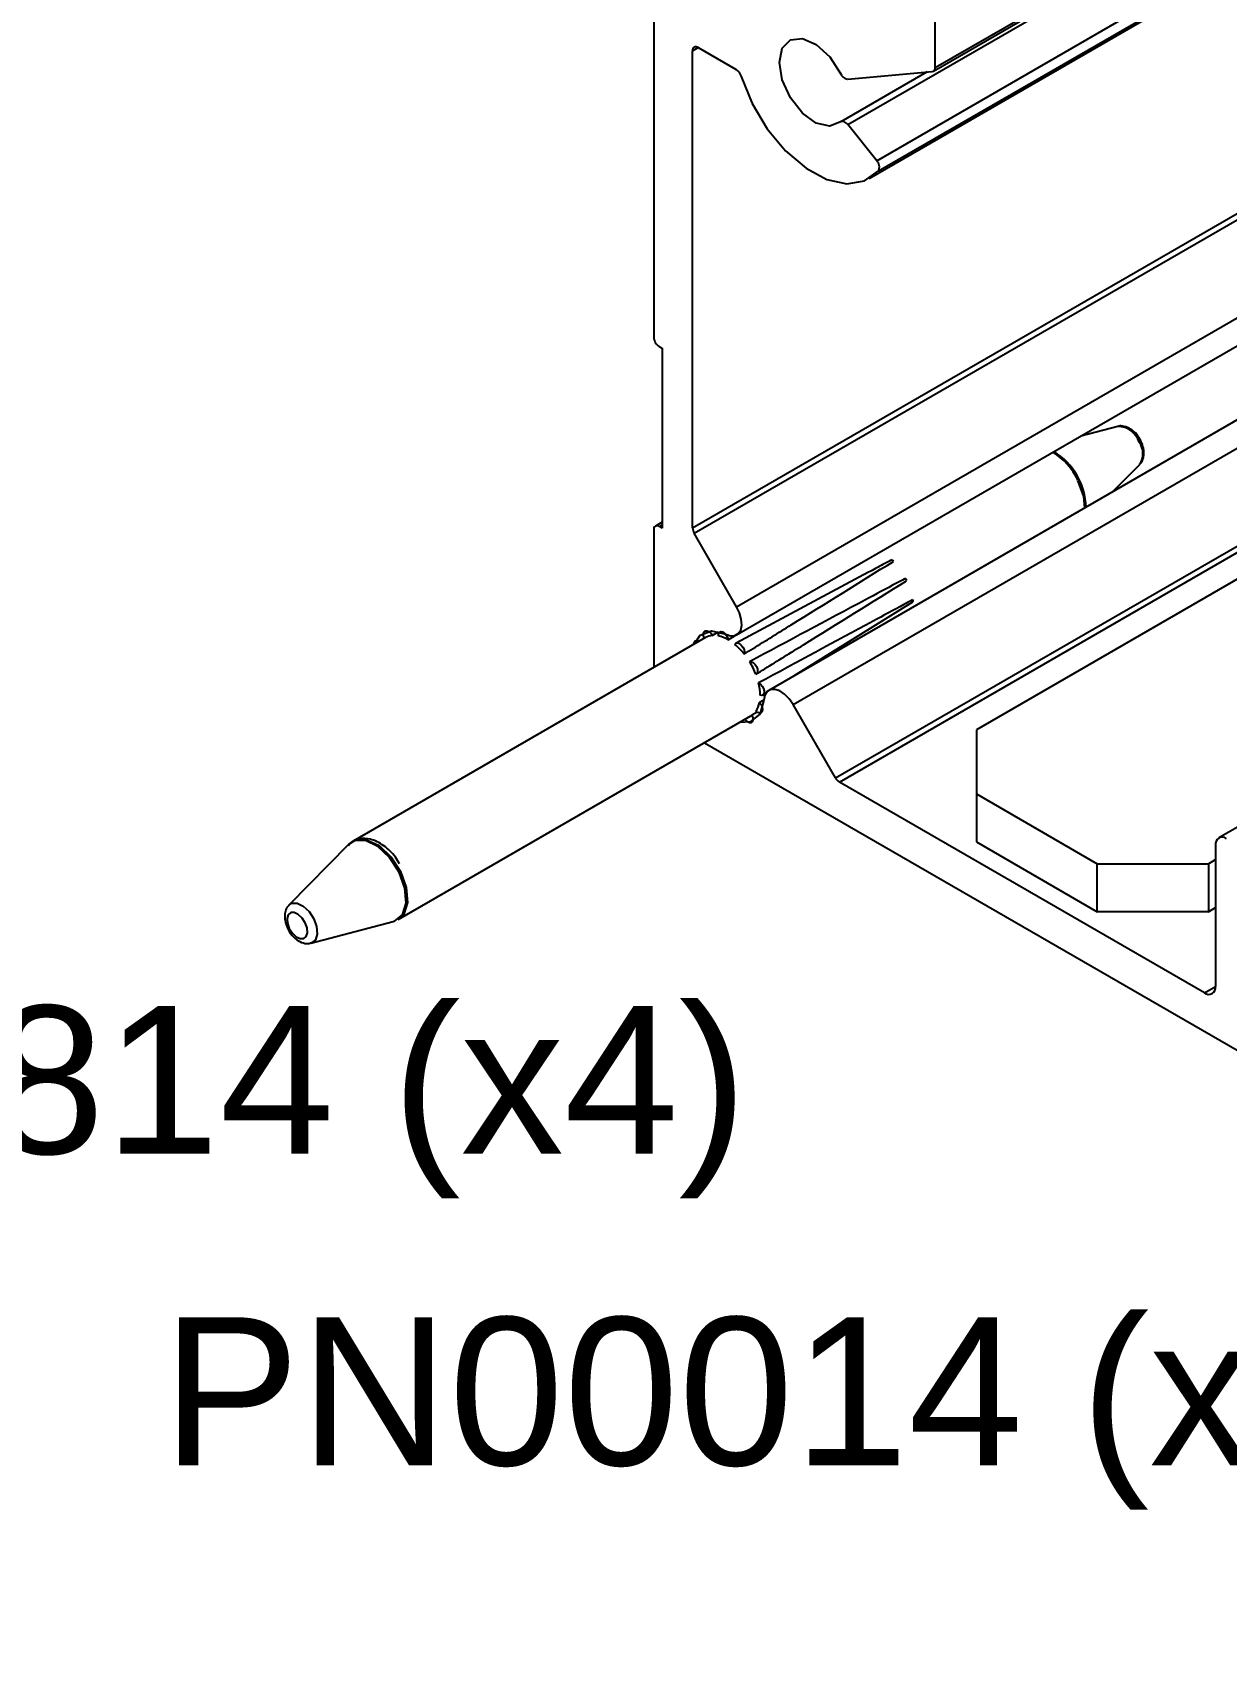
# Model space of a CAD drawing. Extents: x -0.6 to 13.4, y -11.2 to 0.
# Drawn here: x 4.839 to 6.357, y -5.199 to -3.14 of the extents above; entities that cross this region are included whole.
import ezdxf
from ezdxf import colors
from ezdxf.entities.mleader import LeaderData, LeaderLine
from ezdxf.math import Vec2, Vec3

# ---------------------------------------------------------------- set-up
doc = ezdxf.new("R2010")
doc.units = 0
doc.header["$LTSCALE"] = 0.5
doc.header["$MEASUREMENT"] = 0
for name, color, linetype in [('Brackets', 181, 'CONTINUOUS'), ('FAB DWG', 221, 'CONTINUOUS'), ('Hardware', 242, 'CONTINUOUS'), ('Housing', 150, 'CONTINUOUS')]:
    doc.layers.add(name, color=color, linetype=linetype)
doc.styles.get("Standard").update_dxf_attribs({"font": 'arial.ttf'})

msp = doc.modelspace()

# ---------------------------------------------------------------- linework, layer by layer
at = {"layer": 'Brackets', "linetype": 'Continuous', "lineweight": 25, "transparency": 16777216}
for p, q in [((6.8841, -3.539), (6.0391, -4.0268)), ((6.0391, -4.0268), (6.0391, -4.1084)), ((6.0391, -4.1084), (6.1927, -4.1971)), ((6.0391, -4.1084), (6.0391, -4.1694)), ((6.0391, -4.1694), (6.1927, -4.2581)), ((6.1927, -4.1971), (6.3341, -4.1971)), ((6.1927, -4.2581), (6.1927, -4.1971)), ((6.3341, -4.1971), (6.3431, -4.1919)), ((6.3341, -4.1971), (6.3341, -4.2581)), ((6.3341, -4.2581), (6.1927, -4.2581)), ((6.3341, -4.2581), (6.3431, -4.2529))]:
    msp.add_line(p, q, dxfattribs=at)
at = {"layer": 'Hardware', "linetype": 'Continuous', "lineweight": 25, "transparency": 16777216}
for p, q in [((6.2188, -3.6413), (6.1719, -3.6535)), ((6.2127, -3.7241), (6.2467, -3.6896)), ((5.902, -3.8266), (5.7334, -3.9168)), ((5.8071, -3.9582), (5.9583, -3.8643)), ((5.6947, -3.9097), (5.2464, -4.1685)), ((5.7032, -3.9071), (5.7109, -3.9025)), ((5.7235, -3.9125), (5.7344, -3.9059)), ((5.7686, -3.9892), (5.7632, -3.9922)), ((5.7675, -3.9828), (5.7711, -3.9806)), ((5.3038, -4.2681), (5.7522, -4.0093)), ((5.7602, -4.0045), (5.7537, -4.0083)), ((5.2408, -4.1728), (5.1648, -4.2497)), ((5.1927, -4.298), (5.2974, -4.2707))]:
    msp.add_line(p, q, dxfattribs=at)
at = {"layer": 'Hardware', "linetype": 'Continuous', "lineweight": 25, "transparency": 16777216, "flags": 128}
for points in [[(6.1771, -3.7446), (6.1755, -3.7302), (6.1681, -3.7098)], [(5.6933, -3.9106), (5.6922, -3.9074), (5.692, -3.9045), (5.6928, -3.9023), (5.6943, -3.9011), (5.6965, -3.901), (5.6989, -3.9021), (5.7012, -3.9042), (5.7032, -3.9071)], [(5.7109, -3.9076), (5.7111, -3.9048), (5.7122, -3.9029), (5.714, -3.9021), (5.7162, -3.9025), (5.7187, -3.904), (5.7209, -3.9064), (5.7226, -3.9094), (5.7235, -3.9125)], [(5.6798, -3.9183), (5.6798, -3.9178), (5.6802, -3.9153), (5.6815, -3.9137), (5.6835, -3.9132), (5.6859, -3.9138), (5.6866, -3.9143)], [(5.7319, -3.9184), (5.7333, -3.9169), (5.7353, -3.9165), (5.7377, -3.9173), (5.7401, -3.9191), (5.7421, -3.9218), (5.7436, -3.9249), (5.7442, -3.928), (5.7438, -3.9306)], [(5.7507, -3.9403), (5.7529, -3.9403), (5.7553, -3.9415), (5.7576, -3.9437), (5.7595, -3.9466), (5.7606, -3.9498), (5.7609, -3.9527), (5.7602, -3.955), (5.7587, -3.9563)], [(5.7621, -3.9673), (5.7646, -3.9689), (5.7667, -3.9714), (5.7684, -3.9744), (5.7692, -3.9775), (5.7691, -3.9803), (5.7681, -3.9823), (5.7664, -3.9832), (5.7641, -3.983)], [(5.7632, -3.9922), (5.7652, -3.9949), (5.7666, -3.998), (5.7671, -4.0011), (5.7667, -4.0036), (5.7654, -4.0052), (5.7634, -4.0058), (5.7611, -4.0051), (5.7587, -4.0033)], [(5.7537, -4.0083), (5.7547, -4.0115), (5.7549, -4.0144), (5.7541, -4.0166), (5.7526, -4.0179), (5.7504, -4.0179), (5.748, -4.0168), (5.7457, -4.0147), (5.7448, -4.0135)], [(5.7537, -4.0083), (5.7526, -4.009), (5.7522, -4.0093)], [(5.3051, -4.2079), (5.2929, -4.1893), (5.2778, -4.1751), (5.2621, -4.1677), (5.2481, -4.1681), (5.2408, -4.1728)], [(5.2464, -4.1685), (5.2495, -4.167), (5.2636, -4.1666), (5.2794, -4.1741), (5.2945, -4.1883), (5.3067, -4.207), (5.3141, -4.2275), (5.3155, -4.2466), (5.3108, -4.2613), (5.3038, -4.2681)], [(5.2974, -4.2707), (5.299, -4.2702), (5.3091, -4.262), (5.3138, -4.2473), (5.3124, -4.2283), (5.3051, -4.2079)], [(5.1856, -4.2722), (5.1817, -4.2662), (5.1768, -4.2616), (5.1717, -4.2592), (5.1672, -4.2593), (5.164, -4.262), (5.1625, -4.2667), (5.1629, -4.2729), (5.1653, -4.2794), (5.1692, -4.2855), (5.1741, -4.29), (5.1792, -4.2924), (5.1837, -4.2923), (5.1869, -4.2896), (5.1884, -4.2849), (5.188, -4.2788), (5.1856, -4.2722)], [(5.1648, -4.2497), (5.1684, -4.2474), (5.1753, -4.2472), (5.1831, -4.2509), (5.1905, -4.2579), (5.1965, -4.2671)], [(5.1965, -4.2671), (5.2001, -4.2771), (5.2008, -4.2865), (5.1985, -4.2938), (5.1935, -4.2978), (5.1927, -4.298)]]:
    msp.add_lwpolyline(points, dxfattribs=at)
at = {"layer": 'Hardware', "linetype": 'Continuous', "lineweight": 25, "transparency": 16777216}
for centre, radius, start, end in [((6.2185, -3.6703), 0.0291, 18.3942, 89.3496), ((6.226, -3.6758), 0.0249, 326.3998, 36.1445), ((6.0932, -3.7442), 0.0824, 24.7326, 58.4336), ((6.0926, -3.7464), 0.0859, 1.6977, 58.3053), ((5.9313, -3.813), 0.00219, 3.9779, 84.8056), ((5.9477, -3.8368), 0.00255, 350.3634, 62.6458), ((5.9568, -3.8633), 0.00188, 324.6138, 52.8303), ((5.7048, -3.9274), 0.0204, 94.6297, 119.6174), ((5.7019, -3.9487), 0.0421, 59.21, 77.6626), ((5.6787, -3.9824), 0.0832, 38.5402, 50.2433), ((5.6673, -3.9919), 0.098, 21.2586, 31.7506), ((5.6972, -3.9835), 0.0669, 0.444, 13.9838), ((5.7342, -3.9867), 0.0295, 325.8745, 349.3036)]:
    msp.add_arc(centre, radius, start, end, dxfattribs=at)
for points, knots in [([(6.2481, -3.6595), (6.2465, -3.6568), (6.2431, -3.6508), (6.2356, -3.6442), (6.2276, -3.6409), (6.2216, -3.6402), (6.2191, -3.6413), (6.2188, -3.6415)], [0, 0, 0, 0, 0.236723, 0.514261, 0.76482, 0.971563, 1, 1, 1, 1]), ([(6.2466, -3.6892), (6.2473, -3.6886), (6.2497, -3.6866), (6.2517, -3.681), (6.2525, -3.6733), (6.2509, -3.6657), (6.2488, -3.661), (6.2481, -3.6595)], [0, 0, 0, 0, 0.090569, 0.309638, 0.556534, 0.852345, 1, 1, 1, 1]), ([(5.7438, -3.9306), (5.7475, -3.9282), (5.7675, -3.9159), (5.8308, -3.8766), (5.8902, -3.8397), (5.9335, -3.8128)], [0, 0, 0, 0, 0.058989, 0.315059, 1, 1, 1, 1]), ([(5.9315, -3.8108), (5.931, -3.8111), (5.9272, -3.8131), (5.9173, -3.8184), (5.9079, -3.8234), (5.9019, -3.8267)], [0, 0, 0, 0, 0.050327, 0.387382, 1, 1, 1, 1]), ([(5.9488, -3.8346), (5.9484, -3.8348), (5.9446, -3.8368), (5.9276, -3.8458), (5.862, -3.8808), (5.7998, -3.9141), (5.7507, -3.9403)], [0, 0, 0, 0, 0.007458, 0.057409, 0.257212, 1, 1, 1, 1]), ([(5.7587, -3.9563), (5.7625, -3.954), (5.7826, -3.9415), (5.8465, -3.9019), (5.9065, -3.8645), (5.9502, -3.8373)], [0, 0, 0, 0, 0.058989, 0.3150592, 1, 1, 1, 1]), ([(5.9579, -3.8618), (5.9574, -3.862), (5.9537, -3.864), (5.9369, -3.873), (5.8722, -3.9079), (5.8106, -3.9411), (5.7621, -3.9673)], [0, 0, 0, 0, 0.007458, 0.057409, 0.257212, 1, 1, 1, 1]), ([(5.3053, -4.1971), (5.3037, -4.1943), (5.2985, -4.1851), (5.2854, -4.1733), (5.2694, -4.165), (5.2546, -4.1646), (5.2443, -4.1684), (5.2411, -4.1731), (5.2403, -4.1742)], [0, 0, 0, 0, 0.102405, 0.333473, 0.572838, 0.76586, 0.941201, 1, 1, 1, 1]), ([(5.1651, -4.25), (5.1641, -4.2509), (5.1615, -4.2534), (5.1596, -4.2594), (5.1592, -4.2674), (5.1616, -4.277), (5.167, -4.2866), (5.1745, -4.2942), (5.1825, -4.2981), (5.1889, -4.2992), (5.1918, -4.2981), (5.1924, -4.2978)], [0, 0, 0, 0, 0.060468, 0.16314, 0.281339, 0.421688, 0.568699, 0.717499, 0.856532, 0.970405, 1, 1, 1, 1])]:
    msp.add_open_spline(points, degree=3, knots=knots, dxfattribs=at)
at = {"layer": 'Housing', "linetype": 'Continuous', "lineweight": 25, "transparency": 16777216}
for p, q in [((5.9865, -3.185), (8.0096, -2.0171)), ((5.8754, -3.2575), (8.0166, -2.0214)), ((5.9844, -3.1896), (8.0125, -2.0188)), ((5.6287, -2.0613), (5.6287, -3.5275)), ((5.9123, -3.3034), (7.6157, -2.3201)), ((5.9027, -3.3261), (7.6157, -2.3372)), ((5.9146, -3.3164), (7.6157, -2.3344)), ((5.6782, -3.77), (7.7006, -2.6025)), ((5.6803, -3.7769), (7.7006, -2.6106)), ((5.7342, -3.8704), (7.7006, -2.7352)), ((5.7342, -3.9062), (7.7006, -2.771)), ((5.9865, -3.185), (5.9865, -2.842)), ((7.6026, -2.9217), (5.775, -3.9768)), ((5.806, -3.9947), (7.6026, -2.9575)), ((5.6782, -3.1637), (5.6853, -3.1596)), ((5.6782, -3.77), (5.6782, -3.1637)), ((5.6853, -3.1596), (5.7336, -3.1876)), ((5.9763, -3.1906), (5.8668, -3.2538)), ((5.8754, -3.1997), (5.983, -3.19)), ((5.9123, -3.3034), (5.8754, -3.2575)), ((5.8599, -4.0881), (6.9205, -3.4758)), ((5.8649, -4.0934), (6.9134, -3.4881)), ((5.6358, -3.5398), (5.6393, -3.5418)), ((5.6393, -3.5418), (5.6393, -3.7704)), ((5.6393, -3.763), (5.6308, -3.7679)), ((5.6358, -3.7684), (5.6393, -3.7664)), ((5.6287, -3.7725), (5.6287, -3.9478)), ((5.6393, -3.7704), (5.6358, -3.7684)), ((5.7342, -3.8704), (5.6803, -3.7769)), ((6.651, -3.989), (6.3473, -4.1643)), ((5.8599, -4.0881), (5.806, -3.9947)), ((5.6933, -4.0433), (6.576, -4.5529)), ((6.329, -4.3613), (5.8649, -4.0934)), ((6.3431, -4.1735), (6.3431, -4.3531)), ((6.329, -4.3613), (6.3431, -4.3531))]:
    msp.add_line(p, q, dxfattribs=at)
at = {"layer": 'Housing', "linetype": 'Continuous', "lineweight": 25, "transparency": 16777216, "flags": 128}
for points in [[(5.8663, -3.2542), (5.8526, -3.2596), (5.8355, -3.2556), (5.8178, -3.2428), (5.8025, -3.2234), (5.7922, -3.2007), (5.7885, -3.1784), (5.7922, -3.1604), (5.8025, -3.1496), (5.8178, -3.1479), (5.8355, -3.1555), (5.8526, -3.1712), (5.8663, -3.1924)], [(5.7401, -3.1962), (5.7538, -3.2305), (5.7731, -3.2629), (5.7965, -3.291), (5.8224, -3.313), (5.849, -3.3272), (5.8744, -3.3327), (5.8968, -3.329), (5.9146, -3.3164)], [(5.8754, -3.2575), (5.8742, -3.2562), (5.873, -3.2551), (5.8717, -3.2543), (5.8705, -3.2537), (5.8693, -3.2534), (5.8681, -3.2534), (5.8671, -3.2537), (5.8663, -3.2542)], [(5.7203, -3.9055), (5.7264, -3.9075), (5.7318, -3.9072), (5.7363, -3.9046), (5.7393, -3.9001), (5.7406, -3.8938), (5.7401, -3.8863), (5.738, -3.8783), (5.7342, -3.8704)], [(5.6807, -3.9178), (5.688, -3.9065), (5.7023, -3.901), (5.7203, -3.9055)], [(5.7686, -3.9892), (5.7635, -4.007), (5.7515, -4.0167), (5.7382, -4.0174)], [(5.806, -3.9947), (5.801, -3.9875), (5.7951, -3.9816), (5.7889, -3.9775), (5.7828, -3.9755), (5.7773, -3.9758), (5.7729, -3.9783), (5.7699, -3.9829), (5.7686, -3.9892)]]:
    msp.add_lwpolyline(points, dxfattribs=at)
at = {"layer": 'Housing', "linetype": 'Continuous', "lineweight": 25, "transparency": 16777216}
for centre, radius, start, end in [((5.6825, -3.163), 0.00437, 50.7967, 189.214), ((5.7252, -3.2007), 0.0156, 16.4267, 57.1694), ((5.9822, -3.1857), 0.0044, 280.5468, 9.2519), ((5.8768, -3.1885), 0.0112, 199.9889, 262.5983), ((5.9044, -3.3115), 0.0113, 334.3332, 45.7334), ((5.6441, -3.5268), 0.0154, 182.6055, 237.3945), ((5.633, -3.7718), 0.00437, 50.7967, 189.214), ((5.6926, -3.7695), 0.0144, 181.9565, 211.1437), ((5.8725, -4.0811), 0.0144, 208.8556, 238.0453), ((6.3517, -4.1721), 0.00873, 50.7967, 189.214), ((6.3345, -4.3545), 0.00873, 230.7967, 9.214)]:
    msp.add_arc(centre, radius, start, end, dxfattribs=at)

# ---------------------------------------------------------------- leaders
at = {"layer": 'FAB DWG', "transparency": 16777216}
ml = msp.add_multileader_mtext('Standard', dxfattribs=at)
ml.set_content('HW00814 (x4)', color=256)
ml.set_leader_properties()
ml.build(insert=Vec2(0, 0))
ml.multileader.update_dxf_attribs({"dogleg_length": 0.3345, "arrow_head_size": 0.2})
ctx = ml.context
ctx.base_point, ctx.char_height, ctx.arrow_head_size, ctx.landing_gap_size, ctx.plane_origin = Vec3(3.9653, -4.4994), 0.188, 0.2, 0.12, Vec3(1.8032, -3.3009)
ctx.text_align_type = 2
notes = []
notes.append((ctx, [(0, (1, 1, 0), (3.6307, -4.4994), (1, 0), 0.3345, [(0, [(3.0836, -3.8797)], 0, [])])]))
ctx.mtext.insert, ctx.mtext.width, ctx.mtext.defined_height, ctx.mtext.alignment, ctx.mtext.flow_direction = Vec3(5.7479, -4.3778), 2.307685, 0.426, 3, 5
ml = msp.add_multileader_mtext('Standard', dxfattribs=at)
ml.set_content('PN00014 (x4)', color=256)
ml.set_leader_properties()
ml.build(insert=Vec2(0, 0))
ml.multileader.update_dxf_attribs({"dogleg_length": 0.3345, "arrow_head_size": 0.2})
ctx = ml.context
ctx.base_point, ctx.char_height, ctx.arrow_head_size, ctx.landing_gap_size, ctx.plane_origin = Vec3(4.8835, -4.8955), 0.188, 0.2, 0.12, Vec3(8.6728, -4.7823)
notes.append((ctx, [(0, (1, 1, 0), (7.0487, -4.8955), (-1, 0), 0.3345, [(0, [(7.3253, -5.1988)], 0, [])])]))
ctx.mtext.insert, ctx.mtext.width, ctx.mtext.defined_height, ctx.mtext.flow_direction = Vec3(5.0035, -4.7738), 2.307685, 0.426, 5
for ctx, leaders in notes:
    for number, flags, end, landing, length, lines in leaders:
        leader = LeaderData()
        leader.index, (leader.has_last_leader_line, leader.has_dogleg_vector, leader.attachment_direction) = number, flags
        leader.last_leader_point, leader.dogleg_vector, leader.dogleg_length = Vec3(end), Vec3(landing), length
        for number, points, colour, breaks in lines:
            line = LeaderLine()
            line.index, line.vertices, line.color, line.breaks = number, Vec3.list(points), colors.encode_raw_color(colour), breaks
            leader.lines.append(line)
        ctx.leaders.append(leader)

doc.saveas('drawing.dxf')
